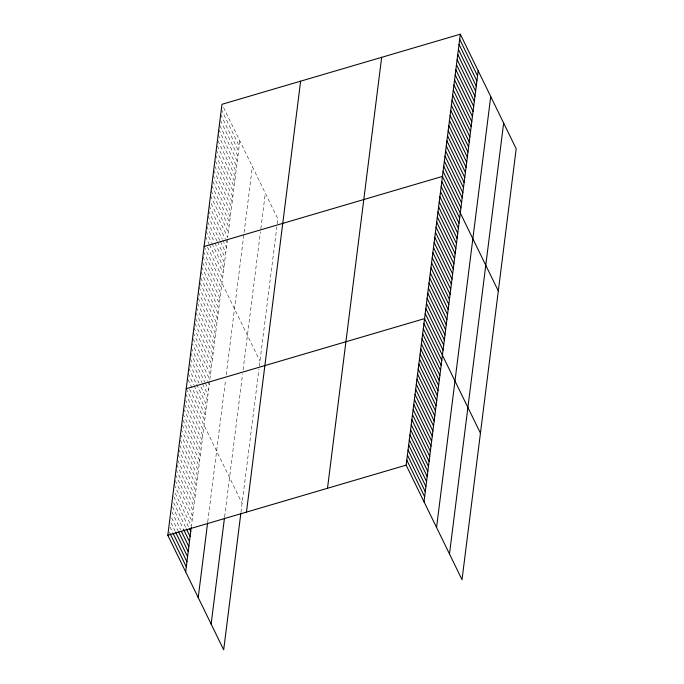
<?xml version="1.0" encoding="UTF-8"?>
<svg xmlns="http://www.w3.org/2000/svg" width="684" height="684" viewBox="0 0 684 684"><rect width="100%" height="100%" fill="white"/><g stroke="black" fill="none" stroke-linecap="round" stroke-linejoin="round"><path stroke-width="0.51" stroke-dasharray="3.42 2.56" d="M209.578 381.663L191.383 526.389L173.522 489.77M227.456 239.451L209.834 379.629L192.426 343.949M239.836 140.921L227.712 237.425L210.304 201.737M207.739 521.798L225.566 379.953M226.207 374.875L252.379 166.639M224.6 516.967L242.581 373.951M243.094 369.89L260.459 231.739M260.835 228.695L265.307 193.136M240.956 512.376L258.954 369.198M259.339 366.145L276.832 226.985M277.217 223.942L277.849 218.863L222.437 105.233M221.334 109.38L239.203 146M220.701 114.459L238.562 151.078M220.522 120.469L237.921 156.157M219.88 125.557L237.288 161.236M218.786 129.695L236.647 166.315M218.145 134.774L236.006 171.393M217.965 140.793L235.373 176.472M217.324 145.872L234.732 181.551M216.23 150.01L234.09 186.629M215.588 155.088L233.458 191.708M215.409 161.108L232.816 196.787M214.776 166.186L232.175 201.865M213.673 170.325L231.543 206.944M213.04 175.403L230.901 212.023M212.861 181.422L230.26 217.102M211.758 185.561L229.627 222.18M211.125 190.639L228.986 227.259M210.484 195.718L228.345 232.346M209.21 205.875L225.241 238.742M225.694 239.682L227.071 242.504M208.569 210.954L222.309 239.126M222.77 240.067L226.43 247.582M207.927 216.033L219.838 240.452M220.299 241.392L225.797 252.661M207.748 222.052L216.913 240.836M217.367 241.777L225.156 257.74M206.653 226.19L214.443 242.153M214.896 243.094L224.514 262.818M206.012 231.269L211.51 242.538M211.972 243.478L223.882 267.897M205.38 236.348L209.039 243.863M209.501 244.804L223.241 272.976M207.483 247.061L222.599 278.055M204.097 246.505L259.971 361.067M203.464 251.584L221.325 288.212M202.823 256.662L220.684 293.291M202.644 262.682L220.051 298.369M201.549 266.828L219.41 303.448M200.908 271.907L218.769 308.527M200.728 277.918L218.136 313.605M200.087 282.996L217.495 318.684M198.993 287.143L216.854 323.763M198.351 292.222L216.221 328.842M198.172 298.241L215.58 333.92M197.539 303.32L214.938 338.999M196.436 307.458L214.306 344.078M195.804 312.537L213.665 349.156M195.624 318.556L213.023 354.235M194.983 323.635L212.391 359.314M193.888 327.773L211.749 364.392M193.247 332.851L211.108 369.471M193.068 338.871L210.475 374.55M191.332 348.088L207.363 380.954M207.816 381.894L209.193 384.707M190.691 353.166L204.892 382.279M205.354 383.22L208.56 389.786M190.511 359.185L201.96 382.664M202.421 383.596L207.919 394.865M189.878 364.264L199.035 383.049M200.865 386.802L207.278 399.943M188.775 368.402L206.645 405.031M188.143 373.481L193.632 384.75M194.094 385.69L206.004 410.109M187.963 379.5L205.362 415.188M189.613 389.273L204.721 420.267M186.228 388.717L242.102 503.279M185.586 393.77L203.456 430.398M185.415 399.764L202.815 435.443M184.774 404.817L202.182 440.496M183.688 408.929L201.549 445.549M183.047 413.982L200.908 450.602M182.876 419.976L200.275 455.655M182.235 425.029L199.642 460.708M181.14 429.142L199.01 465.761M180.508 434.195L198.369 470.814M180.328 440.18L197.736 475.867M179.695 445.233L197.103 480.92M178.601 449.345L196.462 485.973M177.968 454.398L195.829 491.026M177.789 460.392L195.197 496.08M176.694 464.504L194.564 501.133M176.062 469.557L193.923 506.177M175.429 474.611L193.29 511.23M175.249 480.604L192.657 516.283M174.155 484.717L192.024 521.336M173.804 496.695L188.921 527.689M173.625 502.689L185.997 528.048M172.53 506.801L183.064 528.399M171.898 511.854L180.602 529.698M171.718 517.848L178.131 530.989M171.085 522.901L175.207 531.348M169.991 527.013L172.744 532.648M169.358 532.066L170.273 533.939"/><path stroke-width="1.03" d="M240.828 513.385L223.685 649.8L167.811 535.239L221.975 104.301L460.315 34.2L516.189 148.761L462.025 579.699L406.151 465.137L460.315 34.2M185.672 571.858L191.255 527.398M198.215 597.585L207.611 522.807M211.142 624.082L224.472 517.976M246.462 512.111L300.627 81.165M327.499 488.273L381.663 57.336M424.012 501.765L478.176 70.82M436.554 527.484L490.727 96.547M449.482 553.98L503.646 123.043M204.097 246.505L442.445 176.412L498.32 290.974M186.228 388.717L424.567 318.624L480.442 433.186M167.811 535.239L406.151 465.137M459.682 39.279L477.543 75.898M459.041 44.357L476.902 80.977M458.4 49.436L476.261 86.064M457.767 54.515L475.628 91.143M457.126 59.593L474.987 96.222M456.484 64.672L474.345 101.3M455.852 69.751L473.713 106.379M455.211 74.83L473.071 111.458M454.569 79.908L472.43 116.537M453.937 84.987L471.798 121.615M453.295 90.066L471.156 126.694M452.654 95.144L470.515 131.773M452.021 100.223L469.882 136.851M451.38 105.302L469.241 141.93M450.739 110.38L468.6 147.009M450.106 115.459L467.967 152.087M449.465 120.538L467.326 157.166M448.824 125.625L466.685 162.245M448.191 130.704L466.052 167.323M447.55 135.783L465.411 172.402M446.909 140.861L464.769 177.481M446.276 145.94L464.137 182.56M445.635 151.019L463.495 187.638M444.993 156.097L462.854 192.717M444.361 161.176L462.222 197.796M443.719 166.255L461.58 202.874M443.078 171.333L460.939 207.953M441.804 181.491L459.665 218.111M441.163 186.57L459.024 223.189M440.53 191.648L458.391 228.268M439.889 196.727L457.75 233.347M439.248 201.806L457.109 238.425M438.615 206.884L456.476 243.504M437.974 211.963L455.835 248.583M437.332 217.042L455.193 253.661M436.7 222.12L454.561 258.749M436.059 227.199L453.919 263.827M435.417 232.278L453.278 268.906M434.785 237.357L452.646 273.985M434.143 242.435L452.004 279.063M433.502 247.514L451.363 284.142M432.869 252.593L450.73 289.221M432.228 257.671L450.089 294.3M431.587 262.75L449.448 299.378M430.954 267.829L448.815 304.457M430.313 272.907L448.174 309.536M429.672 277.986L447.533 314.614M429.039 283.065L446.9 319.693M428.398 288.144L446.259 324.772M427.757 293.222L445.617 329.85M427.124 298.309L444.985 334.929M426.483 303.388L444.344 340.008M425.841 308.467L443.702 345.087M425.209 313.546L443.07 350.165M423.935 323.677L441.796 360.297M423.293 328.722L441.154 365.35M422.661 333.775L440.522 370.403M422.028 338.828L439.889 375.456M421.387 343.881L439.256 380.509M420.754 348.934L438.615 385.562M420.121 353.987L437.982 390.615M419.489 359.04L437.35 395.66M418.847 364.093L436.717 400.713M418.215 369.146L436.076 405.766M417.582 374.199L435.443 410.819M416.949 379.252L434.81 415.872M416.308 384.305L434.169 420.925M415.675 389.358L433.536 425.978M415.043 394.411L432.904 431.031M414.401 399.456L432.271 436.084M413.769 404.509L431.63 441.137M413.136 409.562L430.997 446.19M412.503 414.615L430.364 451.243M411.862 419.668L429.723 456.296M411.229 424.721L429.09 461.341M410.597 429.774L428.458 466.394M409.955 434.827L427.825 471.447M409.323 439.88L427.184 476.5M408.69 444.933L426.551 481.553M408.057 449.986L425.918 486.606M407.416 455.04L425.286 491.659M406.783 460.093L424.644 496.712M189.374 528.629L190.75 531.442M186.45 528.98L190.118 536.495M183.526 529.339L189.477 541.548M181.517 531.579L188.844 546.601M178.592 531.93L188.211 551.655M175.668 532.289L187.578 556.708M173.197 533.588L186.937 561.761M170.273 533.939L186.304 566.814"/></g></svg>
